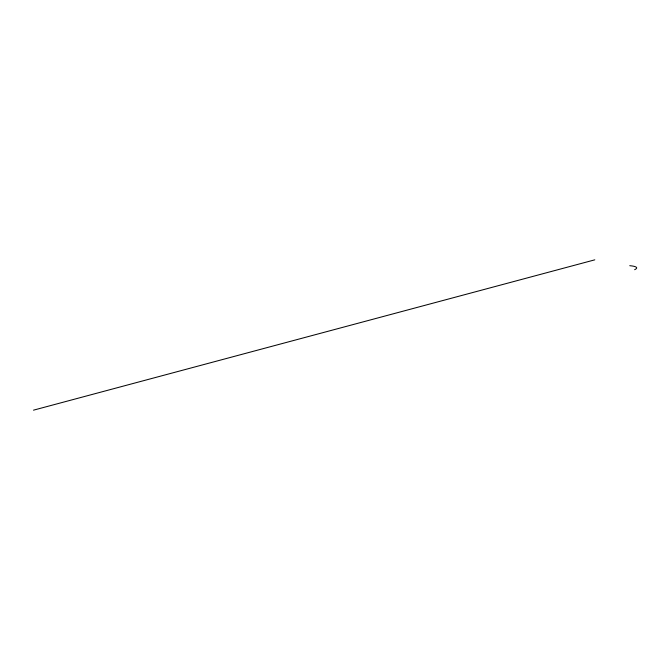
<?xml version="1.0" encoding="UTF-8"?>
<svg xmlns="http://www.w3.org/2000/svg" width="670" height="670" viewBox="0 0 670 670"><rect width="100%" height="100%" fill="white"/><g stroke="black" fill="none" stroke-linecap="round" stroke-linejoin="round"><path stroke-width="1" d="M33.5 410.166L594.801 259.834M629.758 265.697A30.887 4.464 -5.2 0 1 634.624 269.7"/></g></svg>
